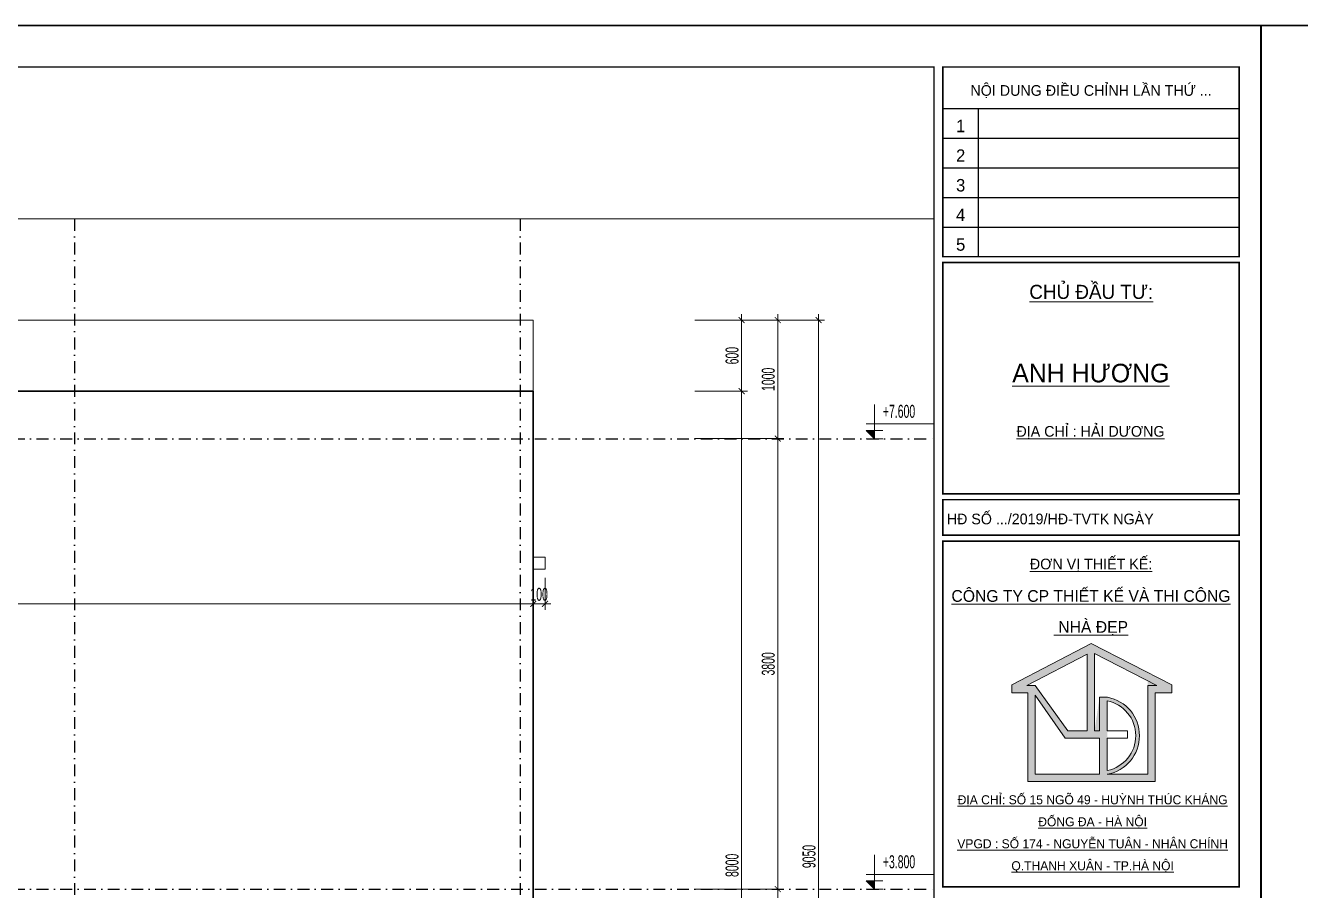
# Model space of a CAD drawing. Header units: inches. Extents: x 274208 to 641690, y -81912 to 129129.
# Drawn here: x 458699 to 469454, y 71123 to 78420 of the extents above; entities that cross this region are included whole.
import ezdxf
from ezdxf.enums import TextEntityAlignment as Align

# ---------------------------------------------------------------- set-up
doc = ezdxf.new("R2010")
doc.units = ezdxf.units.IN
doc.header["$MEASUREMENT"] = 0
doc.header["$PDMODE"] = 3
doc.linetypes.add('DASHDOT', pattern=[1, 0.5, -0.25, 0, -0.25])
for name, color, linetype, lineweight in [('01.Cut', 255, 'Continuous', 35), ('02.Thay', 145, 'Continuous', 20), ('03.Manh', 251, 'Continuous', 13), ('05.Text', 253, 'Continuous', 18), ('08.Dim', 156, 'Continuous', 15), ('11.Khung bo', 32, 'Continuous', 50), ('12.Khung', 36, 'Continuous', 25), ('DIM', 252, 'Continuous', 20)]:
    doc.layers.add(name, color=color, linetype=linetype, lineweight=lineweight)
doc.layers.add('text', color=7, linetype='Continuous')
doc.layers.add('TRUC', color=250, linetype='DASHDOT')
doc.layers.add('Tpl_Bound', color=1, linetype='Continuous', plot=False)
doc.styles.add('AVANT', font='')
doc.styles.add('TT5_Text Dim', font='hoatbif.shx', dxfattribs={"width": 0.6})
doc.styles.add('VnAvantH', font='')
doc.styles.get('AVANT').set_extended_font_data('.VnAvant')
doc.styles.get('VnAvantH').set_extended_font_data('.VnAvantH')
doc.dimstyles.new('TT5_Dim 1-50', dxfattribs={"dimscale": 50, "dimtxt": 2.2, "dimasz": 1, "dimexe": 1, "dimexo": 0.5, "dimgap": 0.5, "dimtad": 1, "dimdec": 0, "dimzin": 0, "dimdsep": 46, "dimtxsty": 'TT5_Text Dim', "dimblk": 'ARCHTICK', "dimcen": 0, "dimdle": 1, "dimclrd": 256, "dimclre": 256, "dimclrt": 1, "dimadec": 0, "dimazin": 0, "dimtfac": 0.015, "dimtdec": 0, "dimtix": 1, "dimtmove": 2, "dimatfit": 3, "dimldrblk": 'DOT', "dimfxl": 1, "dimtolj": 1, "dimtzin": 0, "dimlwd": -1, "dimlwe": -1, "dimarcsym": 1})

# ---------------------------------------------------------------- blocks, each defined once
blk = doc.blocks.new('100')
at = {"layer": '05.Text'}
h = blk.add_hatch(color=3, dxfattribs=at)
h.paths.add_polyline_path([(1897375, -927367), (1897375, -927501), (1897646, -927501), (1897646, -928998), (1898856, -928998), (1899794, -928998), (1899794, -927501), (1900078, -927501), (1900078, -927366), (1898717, -926668)])
h.paths.add_polyline_path([(1898772, -928138), (1898858, -927562, -0.921492), (1898987, -928872), (1899668, -928872), (1899668, -927297), (1898772, -926837)], flags=16)
h.paths.add_polyline_path([(1898646, -926846), (1898646, -928138), (1898318, -928138), (1897771, -927375), (1897631, -927375)], flags=16)
h.paths.add_polyline_path([(1898982, -927636, -0.822042), (1898987, -928808), (1898987, -928139), (1898982, -928139)], flags=16)
h.paths.add_polyline_path([(1897771, -927537), (1898273, -928265), (1898856, -928265), (1898856, -928872), (1897771, -928872)], flags=16)
for p, q in [((1898717, -926668), (1897375, -927367)), ((1898646, -926846), (1897631, -927375)), ((1898646, -926846), (1898646, -928138)), ((1900078, -927366), (1898717, -926668)), ((1899821, -927376), (1898772, -926837)), ((1898772, -926837), (1898772, -928138)), ((1897375, -927367), (1897375, -927501)), ((1897631, -927375), (1897771, -927375)), ((1897771, -927375), (1897771, -927375)), ((1897771, -927375), (1898318, -928138)), ((1899668, -928872), (1899668, -927376)), ((1899668, -927376), (1899821, -927376)), ((1900078, -927501), (1900078, -927366)), ((1897375, -927501), (1897646, -927501)), ((1897646, -927501), (1897646, -928998)), ((1897771, -927537), (1897771, -928872)), ((1898273, -928265), (1897771, -927537)), ((1898856, -928138), (1898856, -927573)), ((1898856, -928138), (1898856, -927573)), ((1898856, -927573), (1898987, -927573)), ((1898982, -927636), (1898982, -928139)), ((1899794, -928998), (1899794, -927501)), ((1899794, -927501), (1900078, -927501)), ((1898318, -928138), (1898646, -928138)), ((1898772, -928138), (1898856, -928138)), ((1898982, -928139), (1899330, -928139)), ((1899330, -928139), (1899330, -928265)), ((1898856, -928265), (1898273, -928265)), ((1898856, -928872), (1898856, -928265)), ((1899330, -928265), (1898987, -928265)), ((1898987, -928265), (1898987, -928808)), ((1897646, -928998), (1898856, -928998)), ((1897771, -928872), (1898856, -928872)), ((1898856, -928998), (1899794, -928998)), ((1898987, -928872), (1899668, -928872))]:
    blk.add_line(p, q, dxfattribs=at)
for radius, start, end in [(598, 281.4298, 79.1164), (660, 280.3316, 79.6684)]:
    blk.add_arc((1898869, -928223), radius, start, end, dxfattribs=at)
at = {"layer": '11.Khung bo', "const_width": 26.7}
for points in [[(1860913, -945240), (1860913, -916940), (1896063, -916940), (1896063, -945240)], [(1896213, -920140), (1896213, -916940), (1901213, -916940), (1901213, -920140)], [(1896213, -924140), (1901213, -924140), (1901213, -920240), (1896213, -920240)], [(1896213, -924840), (1901213, -924840), (1901213, -924240), (1896213, -924240)], [(1896213, -930771), (1901213, -930771), (1901213, -924940), (1896213, -924940)]]:
    blk.add_lwpolyline(points, close=True, dxfattribs=at)
at = {"layer": '12.Khung'}
for p, q in [((1896213, -917640), (1901213, -917640)), ((1896813, -920140), (1896813, -917640)), ((1896213, -918140), (1901213, -918140)), ((1896213, -918640), (1901213, -918640)), ((1896213, -919140), (1901213, -919140)), ((1896213, -919640), (1901213, -919640))]:
    blk.add_line(p, q, dxfattribs=at)
at = {"layer": '12.Khung', "color": 1}
blk.add_lwpolyline([(1901579, -945940), (1901579, -916240), (1859580, -916240), (1859580, -945940)], close=True, dxfattribs=at)
at = {"layer": '05.Text', "style": 'VnAvantH'}
for s, p in [('Néi dung ®iÒu chØnh lÇn thø ...', (1898713, -917329)), ('H§ sè .../2019/H§-TVTK ngµy ', (1898057, -924540))]:
    blk.add_text(s, height=180, dxfattribs=at).set_placement(p, align=Align.MIDDLE)
at = {"layer": '05.Text'}
for s, height, style, p in [('1', 210, 'AVANT', (1896513, -918040)), ('2', 210, 'AVANT', (1896513, -918540)), ('3', 210, 'AVANT', (1896513, -919040)), ('4', 210, 'AVANT', (1896513, -919540)), ('5', 210, 'AVANT', (1896513, -920040)), ('%%uChñ ®Çu t\xad:', 237.6, 'VnAvantH', (1898716, -920853)), ('%%Uanh H¦¥NG', 313.63, 'VnAvantH', (1898709, -922261)), ('%%U®Þa chØ : H¶I D¦¥NG', 180, 'VnAvantH', (1898703, -923178)), ('%%U®¬n vÞ thiÕt kÕ:', 180, 'VnAvantH', (1898713, -925416)), ('%%Uc«ng ty cp thiÕt kÕ vµ thi c«ng', 198, 'VnAvantH', (1898711, -925964)), ('%%U nhµ ®Ñp', 198, 'VnAvantH', (1898711, -926487)), ('%%U®Þa chØ: sè 15 ngâ 49 - huúnh thóc kh¸ng', 152.46, 'VnAvantH', (1898739, -929380)), ('%%U®èng ®a - hµ néi', 152.46, 'VnAvantH', (1898739, -929751)), ('%%Uvpgd : sè 174 - nguyÔn tu©n - nh©n chÝnh', 152.46, 'VnAvantH', (1898739, -930122)), ('%%Uq.thanh xu©n - tp.hµ néi', 152.46, 'VnAvantH', (1898739, -930493))]:
    blk.add_text(s, height=height, dxfattribs=dict(at, style=style)).set_placement(p, align=Align.CENTER)
blk = doc.blocks.new('_ARCHTICK')
at = {"color": 0, "linetype": 'ByBlock', "const_width": 0.15}
blk.add_lwpolyline([(-0.5, -0.5), (0.5, 0.5)], dxfattribs=at)
blk = doc.blocks.new('*D248')
at = {"layer": '08.Dim', "transparency": 16777216}
for p, q in [((464344, 75935), (464790, 75935)), ((464740, 75985), (464740, 75285)), ((464344, 75335), (464790, 75335))]:
    blk.add_line(p, q, dxfattribs=at)
at = {"layer": 'Defpoints', "color": 0, "transparency": 16777216}
for p in [(464319, 75935), (464319, 75335), (464740, 75335)]:
    blk.add_point(p, dxfattribs=at)
at = {"layer": '08.Dim', "transparency": 16777216, "xscale": 50, "yscale": 50, "zscale": 50}
for p, rotation in [((464740, 75935), 90), ((464740, 75335), 270)]:
    blk.add_blockref('_ARCHTICK', p, dxfattribs=dict(at, rotation=rotation))
at = {"layer": '08.Dim', "color": 1, "transparency": 16777216, "insert": (464660, 75635), "char_height": 110, "attachment_point": 5, "rotation": 90, "style": 'TT5_Text Dim'}
blk.add_mtext('\\A1;600', dxfattribs=at)
blk = doc.blocks.new('_DOT')
at = {"color": 1, "linetype": 'ByBlock'}
blk.add_line((-0.5, 0), (-1, 0), dxfattribs=at)
at = {"color": 1, "linetype": 'ByBlock', "const_width": 0.5}
blk.add_lwpolyline([(-0.25, 0, 1), (0.25, 0, 1)], format="xyb", close=True, dxfattribs=at)
blk = doc.blocks.new('*D249')
at = {"layer": '08.Dim', "transparency": 16777216}
for p, q in [((464344, 75335), (464790, 75335)), ((464740, 75385), (464740, 67285)), ((464344, 67335), (464790, 67335))]:
    blk.add_line(p, q, dxfattribs=at)
at = {"layer": 'Defpoints', "color": 0, "transparency": 16777216}
for p in [(464319, 75335), (464319, 67335), (464740, 67335)]:
    blk.add_point(p, dxfattribs=at)
at = {"layer": '08.Dim', "transparency": 16777216, "xscale": 50, "yscale": 50, "zscale": 50}
for p, rotation in [((464740, 75335), 90), ((464740, 67335), 270)]:
    blk.add_blockref('_ARCHTICK', p, dxfattribs=dict(at, rotation=rotation))
at = {"layer": '08.Dim', "color": 1, "transparency": 16777216, "insert": (464660, 71335), "char_height": 110, "attachment_point": 5, "rotation": 90, "style": 'TT5_Text Dim'}
blk.add_mtext('\\A1;8000', dxfattribs=at)
blk = doc.blocks.new('*D251')
at = {"layer": '08.Dim', "transparency": 16777216}
for p, q in [((464344, 75935), (465095, 75935)), ((465045, 75985), (465045, 74885)), ((464344, 74935), (465095, 74935))]:
    blk.add_line(p, q, dxfattribs=at)
at = {"layer": 'Defpoints', "color": 0, "transparency": 16777216}
for p in [(464319, 75935), (464319, 74935), (465045, 74935)]:
    blk.add_point(p, dxfattribs=at)
at = {"layer": '08.Dim', "transparency": 16777216, "xscale": 50, "yscale": 50, "zscale": 50}
for p, rotation in [((465045, 75935), 90), ((465045, 74935), 270)]:
    blk.add_blockref('_ARCHTICK', p, dxfattribs=dict(at, rotation=rotation))
at = {"layer": '08.Dim', "color": 1, "transparency": 16777216, "insert": (464965, 75435), "char_height": 110, "attachment_point": 5, "rotation": 90, "style": 'TT5_Text Dim'}
blk.add_mtext('\\A1;1000', dxfattribs=at)
blk = doc.blocks.new('*D252')
at = {"layer": '08.Dim', "transparency": 16777216}
for p, q in [((465045, 74985), (465045, 71085)), ((464344, 74935), (465095, 74935)), ((464344, 71135), (465095, 71135))]:
    blk.add_line(p, q, dxfattribs=at)
at = {"layer": 'Defpoints', "color": 0, "transparency": 16777216}
for p in [(464319, 74935), (464319, 71135), (465045, 71135)]:
    blk.add_point(p, dxfattribs=at)
at = {"layer": '08.Dim', "transparency": 16777216, "xscale": 50, "yscale": 50, "zscale": 50}
for p, rotation in [((465045, 74935), 90), ((465045, 71135), 270)]:
    blk.add_blockref('_ARCHTICK', p, dxfattribs=dict(at, rotation=rotation))
at = {"layer": '08.Dim', "color": 1, "transparency": 16777216, "insert": (464965, 73035), "char_height": 110, "attachment_point": 5, "rotation": 90, "style": 'TT5_Text Dim'}
blk.add_mtext('\\A1;3800', dxfattribs=at)
blk = doc.blocks.new('*D253')
at = {"layer": '08.Dim', "transparency": 16777216}
for p, q in [((464344, 71135), (465095, 71135)), ((465045, 71185), (465045, 67285)), ((464344, 67335), (465095, 67335))]:
    blk.add_line(p, q, dxfattribs=at)
at = {"layer": 'Defpoints', "color": 0, "transparency": 16777216}
for p in [(464319, 71135), (464319, 67335), (465045, 67335)]:
    blk.add_point(p, dxfattribs=at)
at = {"layer": '08.Dim', "transparency": 16777216, "xscale": 50, "yscale": 50, "zscale": 50}
for p, rotation in [((465045, 71135), 90), ((465045, 67335), 270)]:
    blk.add_blockref('_ARCHTICK', p, dxfattribs=dict(at, rotation=rotation))
at = {"layer": '08.Dim', "color": 1, "transparency": 16777216, "insert": (464965, 69235), "char_height": 110, "attachment_point": 5, "rotation": 90, "style": 'TT5_Text Dim'}
blk.add_mtext('\\A1;3800', dxfattribs=at)
blk = doc.blocks.new('*D255')
at = {"layer": '08.Dim', "transparency": 16777216}
for p, q in [((464344, 75935), (465439, 75935)), ((465389, 75985), (465389, 66835)), ((464344, 66885), (465439, 66885))]:
    blk.add_line(p, q, dxfattribs=at)
at = {"layer": 'Defpoints', "color": 0, "transparency": 16777216}
for p in [(464319, 75935), (464319, 66885), (465389, 66885)]:
    blk.add_point(p, dxfattribs=at)
at = {"layer": '08.Dim', "transparency": 16777216, "xscale": 50, "yscale": 50, "zscale": 50}
for p, rotation in [((465389, 75935), 90), ((465389, 66885), 270)]:
    blk.add_blockref('_ARCHTICK', p, dxfattribs=dict(at, rotation=rotation))
at = {"layer": '08.Dim', "color": 1, "transparency": 16777216, "insert": (465309, 71410), "char_height": 110, "attachment_point": 5, "rotation": 90, "style": 'TT5_Text Dim'}
blk.add_mtext('\\A1;9050', dxfattribs=at)
blk = doc.blocks.new('A$C4E7C6F34')
at = {"layer": 'DIM'}
blk.add_hatch(color=256, dxfattribs=at).paths.add_polyline_path([(-38, 0), (-38, 138), (-178, 138)])
for p, q in [((-38, 576), (-38, 0)), ((964, 248), (-178, 248)), ((-178, 138), (101, 138)), ((-178, 138), (-38, 0)), ((-178, 0), (101, 0))]:
    blk.add_line(p, q, dxfattribs=at)
at = {"layer": 'text', "style": 'TT5_Text Dim', "flags": 8}
blk.add_attdef('%%P0.000', text='', height=220, dxfattribs=at).set_placement((102, 461), align=Align.MIDDLE_LEFT)
blk = doc.blocks.new('*D691')
at = {"layer": '08.Dim', "transparency": 16777216}
for p, q in [((452702, 73762), (452702, 73491)), ((462982, 73762), (462982, 73491)), ((452652, 73541), (463032, 73541))]:
    blk.add_line(p, q, dxfattribs=at)
at = {"layer": 'Defpoints', "color": 0, "transparency": 16777216}
for p in [(452702, 73787), (462982, 73787), (462982, 73541)]:
    blk.add_point(p, dxfattribs=at)
at = {"layer": '08.Dim', "transparency": 16777216, "xscale": 50, "yscale": 50, "zscale": 50, "rotation": 180}
blk.add_blockref('_ARCHTICK', (452702, 73541), dxfattribs=at)
at = {"layer": '08.Dim', "transparency": 16777216, "xscale": 50, "yscale": 50, "zscale": 50}
blk.add_blockref('_ARCHTICK', (462982, 73541), dxfattribs=at)
at = {"layer": '08.Dim', "color": 1, "transparency": 16777216, "insert": (457842, 73621), "char_height": 110, "attachment_point": 5, "style": 'TT5_Text Dim'}
blk.add_mtext('\\A1;10280', dxfattribs=at)
blk = doc.blocks.new('*D692')
at = {"layer": '08.Dim', "transparency": 16777216}
for p, q in [((462982, 73762), (462982, 73491)), ((463082, 73762), (463082, 73491)), ((462982, 73541), (462932, 73541)), ((462982, 73541), (463082, 73541)), ((463082, 73541), (463132, 73541))]:
    blk.add_line(p, q, dxfattribs=at)
at = {"layer": 'Defpoints', "color": 0, "transparency": 16777216}
for p in [(462982, 73787), (463082, 73787), (463082, 73541)]:
    blk.add_point(p, dxfattribs=at)
at = {"layer": '08.Dim', "transparency": 16777216, "xscale": 50, "yscale": 50, "zscale": 50}
blk.add_blockref('_ARCHTICK', (462982, 73541), dxfattribs=at)
at = {"layer": '08.Dim', "transparency": 16777216, "xscale": 50, "yscale": 50, "zscale": 50, "rotation": 180}
blk.add_blockref('_ARCHTICK', (463082, 73541), dxfattribs=at)
at = {"layer": '08.Dim', "color": 1, "transparency": 16777216, "insert": (463032, 73621), "char_height": 110, "attachment_point": 5, "style": 'TT5_Text Dim'}
blk.add_mtext('\\A1;100', dxfattribs=at)

msp = doc.modelspace()

# ---------------------------------------------------------------- linework, layer by layer
at = {"layer": '01.Cut'}
msp.add_lwpolyline([(451482.4, 74234.6), (451482.4, 71234.6), (450982.4, 71234.6), (450982.4, 66884.6), (462982.4, 66884.6), (462982.4, 71234.6), (462982.4, 75334.6), (452702.4, 75334.6), (452702.4, 74734.6), (450872.4, 74734.6), (450872.4, 74234.6), (451482.4, 74234.6)], dxfattribs=at)
at = {"layer": '02.Thay'}
msp.add_lwpolyline([(462982.4, 73934.6), (463082.4, 73934.6), (463082.4, 73834.6), (462982.4, 73834.6)], dxfattribs=at)
at = {"layer": '03.Manh'}
for points in [[(448787.8, 76788.5), (466362.6, 76788.5)], [(462982.4, 75334.6), (462982.4, 75934.6), (450682.4, 75934.6), (450682.4, 66884.6), (450882.4, 66884.6)]]:
    msp.add_lwpolyline(points, dxfattribs=at)
at = {"layer": 'Tpl_Bound', "color": 1}
for points in [[(448121.1, 63570.3), (448121.1, 78420.2), (469120.9, 78420.2), (469120.9, 63570.3)], [(469120.9, 63570.3), (469120.9, 78420.2), (490120.8, 78420.2), (490120.8, 63570.3)]]:
    msp.add_lwpolyline(points, close=True, dxfattribs=at)
at = {"layer": 'TRUC', "ltscale": 200}
for p, q in [((459112.4, 76788.5), (459112.4, 65567.9)), ((462872.4, 76788.5), (462872.4, 65567.9))]:
    msp.add_line(p, q, dxfattribs=at)
for points in [[(448787.8, 74934.6), (466362.6, 74934.6)], [(448787.8, 71134.6), (466362.6, 71134.6)]]:
    msp.add_lwpolyline(points, dxfattribs=at)

# ---------------------------------------------------------------- block references
at = {"layer": '05.Text', "xscale": 0.5, "yscale": 0.5, "zscale": 0.5}
for p in [(-481668.7, 536540.2), (-460668.9, 536540.2)]:
    msp.add_blockref('100', p, dxfattribs=at)
at = {"layer": '08.Dim'}
ref = msp.add_blockref('A$C4E7C6F34', (465880.6, 74934.6), dxfattribs=dict(at, xscale=0.5, yscale=0.5, zscale=0.5))
ref.add_attrib('%%P0.000', '+7.600', dxfattribs={"layer": 'text', "height": 110, "style": 'TT5_Text Dim', "width": 0.6, "flags": 8}).set_placement((465931.7, 75165.2), align=Align.MIDDLE_LEFT)
ref = msp.add_blockref('A$C4E7C6F34', (465880.6, 71134.6), dxfattribs=dict(at, xscale=0.5, yscale=0.5, zscale=0.5))
ref.add_attrib('%%P0.000', '+3.800', dxfattribs={"layer": 'text', "height": 110, "style": 'TT5_Text Dim', "width": 0.6, "flags": 8}).set_placement((465931.7, 71365.2), align=Align.MIDDLE_LEFT)

# ---------------------------------------------------------------- dimensions: what is measured, and where the dimension line sits
for base, p1, p2, picture, middle in [((464740, 75334.6), (464319.3, 75934.6), (464319.3, 75334.6), '*D248', (464660, 75634.6)), ((465044.7, 74934.6), (464319.3, 75934.6), (464319.3, 74934.6), '*D251', (464964.7, 75434.6)), ((465389, 66884.6), (464319.3, 75934.6), (464319.3, 66884.6), '*D255', (465309, 71409.6)), ((464740, 67334.6), (464319.3, 75334.6), (464319.3, 67334.6), '*D249', (464660, 71334.6)), ((465044.7, 71134.6), (464319.3, 74934.6), (464319.3, 71134.6), '*D252', (464964.7, 73034.6)), ((465044.7, 67334.6), (464319.3, 71134.6), (464319.3, 67334.6), '*D253', (464964.7, 69234.6))]:
    dim = msp.add_linear_dim(base=base, p1=p1, p2=p2, angle=90, dimstyle='TT5_Dim 1-50', dxfattribs=at)
    dim.commit()
    dim.dimension.update_dxf_attribs({"geometry": picture, "text_midpoint": middle})
for base, p1, p2, picture, middle in [((462982.4, 73540.5), (452702.4, 73787.3), (462982.4, 73787.3), '*D691', (457842.4, 73620.5)), ((463082.4, 73540.5), (462982.4, 73787.3), (463082.4, 73787.3), '*D692', (463032.4, 73620.5))]:
    dim = msp.add_linear_dim(base=base, p1=p1, p2=p2, dimstyle='TT5_Dim 1-50', dxfattribs=at)
    dim.commit()
    dim.dimension.update_dxf_attribs({"geometry": picture, "text_midpoint": middle})

doc.saveas('drawing.dxf')
